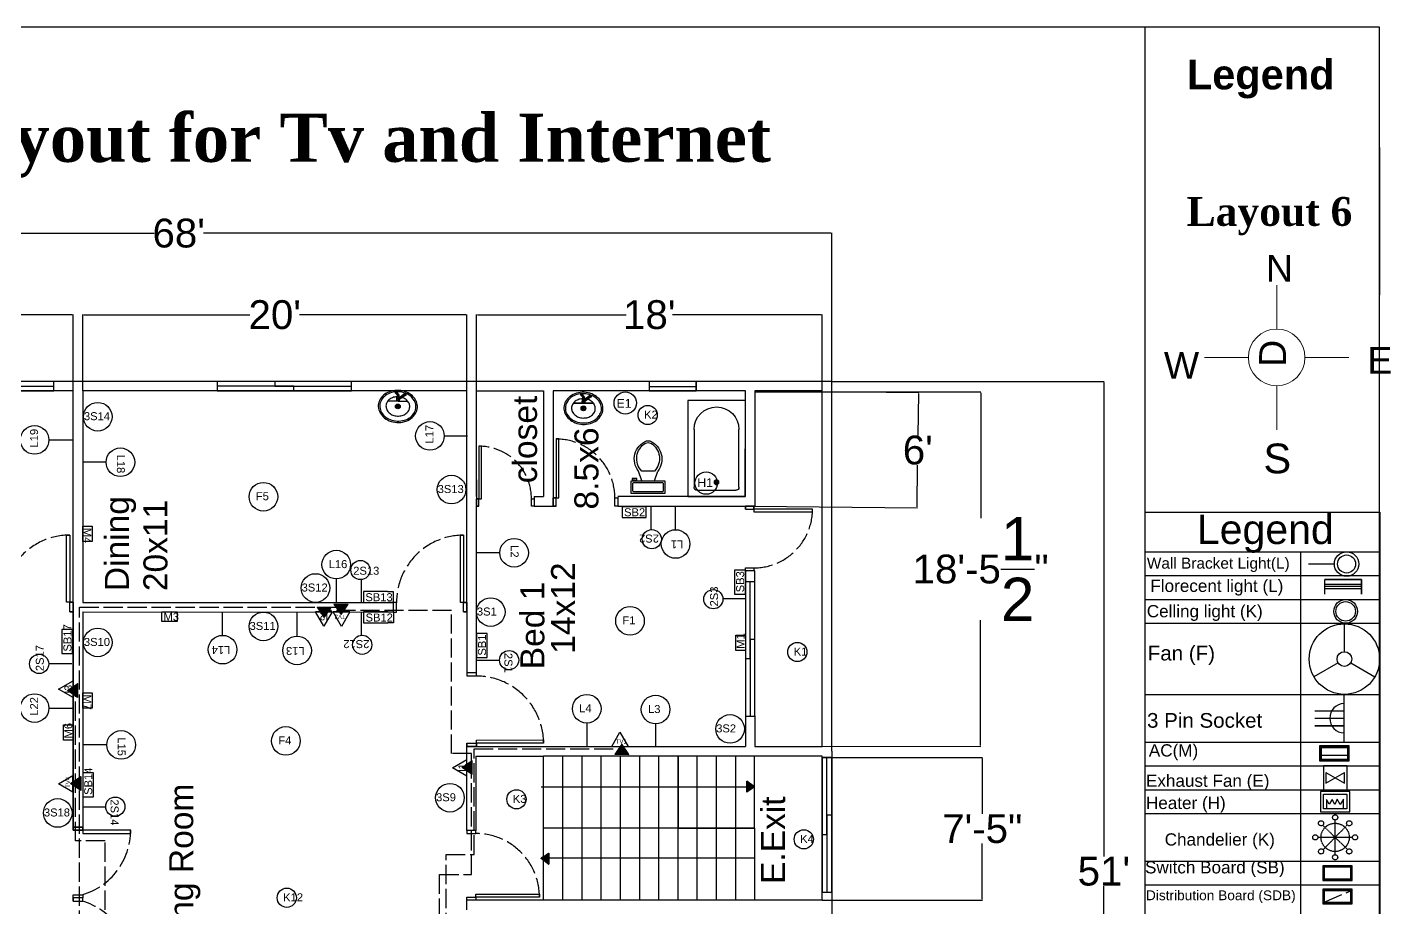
# Model space of a CAD drawing. Header units: inches. Extents: x -412 to 20037, y 548 to 16595.
# Drawn here: x 5481 to 6333, y 6008 to 6558 of the extents above; entities that cross this region are included whole.
import ezdxf
from ezdxf.enums import TextEntityAlignment as Align

# ---------------------------------------------------------------- set-up
doc = ezdxf.new("R2010")
doc.units = ezdxf.units.IN
doc.header["$MEASUREMENT"] = 0
doc.linetypes.add('ACAD_ISO02W100', pattern=[15, 12, -3])
doc.layers.get('Defpoints').update_dxf_attribs({"color": 6})
for name, color, linetype in [('bath', 4, 'Continuous'), ('freecads.com', 7, 'Continuous'), ('Heavy Load', 3, 'ACAD_ISO02W100'), ('light_dwgmodels.com', 250, 'ACAD_ISO02W100')]:
    doc.layers.add(name, color=color, linetype=linetype)
doc.layers.add('text', color=140, linetype='Continuous', lineweight=9)
doc.styles.add('A', font='times.ttf', dxfattribs={"height": 12})
doc.styles.add('Arial', font='arial.ttf')
doc.styles.get("Standard").update_dxf_attribs({"font": 'arial.ttf'})
doc.dimstyles.new('Copy of civil layout', dxfattribs={"dimtxt": 18, "dimasz": 0.625, "dimexe": 0.18, "dimexo": 0.0625, "dimgap": 0.09, "dimtad": 0, "dimtih": 1, "dimtoh": 1, "dimdec": 1, "dimzin": 0, "dimdsep": 46, "dimlunit": 4, "dimtxsty": 'Standard', "dimcen": 0.09, "dimclrd": 6, "dimclre": 256, "dimclrt": 256, "dimadec": 0, "dimazin": 0, "dimtfac": 1.5, "dimtdec": 1, "dimtofl": 0, "dimtmove": 0, "dimatfit": 0, "dimfxl": 1, "dimtolj": 1, "dimtzin": 0, "dimlwe": -1, "dimarcsym": 0})

# ---------------------------------------------------------------- blocks, each defined once
blk = doc.blocks.new('Bath Tub - 26 x 60 in.')
for p, q in [((9, -17), (9, -19)), ((8, -18), (10, -18))]:
    blk.add_line(p, q)
blk.add_lwpolyline([(0, -36), (0, 0), (60, 0), (60, -36)], close=True)
for points in [[(4, -30), (4, -6)], [(6, -4), (42, -4)], [(42, -32), (6, -32)]]:
    blk.add_lwpolyline(points)
for radius in [1.5, 1]:
    blk.add_circle((9, -18), radius)
for centre, radius, start, end in [((5.75, -5.75), 1.77, 81.8699, 188.1301), ((42, -18), 14, 270, 90), ((5.75, -30.25), 1.77, 171.8699, 278.1301)]:
    blk.add_arc(centre, radius, start, end)
blk = doc.blocks.new('Toilet - top')
for p, q in [((-10, -8.5), (-8, -8.5)), ((-10, -9.5), (-10, -8.5)), ((-8, -8.5), (-8, -8)), ((-7, -8), (-7, -9.5)), ((-4, -8), (-6, -14)), ((4, -8), (6, -14)), ((9.5, -6), (9.5, -2)), ((-7, -9.5), (-10, -9.5)), ((4, -14), (-4, -14))]:
    blk.add_line(p, q)
blk.add_lwpolyline([(10.5, -8), (10.5, 0), (-10.5, 0), (-10.5, -8)], close=True)
for points in [[(-9.5, -2), (-9.5, -6)], [(8.5, -1), (-8.5, -1)], [(-8.5, -7), (8.5, -7)]]:
    blk.add_lwpolyline(points)
for centre, radius, start, end in [((-8.62, -1.88), 0.884, 81.8699, 188.1301), ((-8.62, -6.12), 0.884, 171.8699, 278.1301), ((8.62, -1.88), 0.884, 351.8699, 98.1301), ((8.62, -6.12), 0.884, 261.8699, 8.1301), ((3.52, -21.58), 12.17, 141.46911, 247.97143), ((4.2, -21.82), 11.33, 136.36773, 238.94682), ((-3.52, -21.58), 12.17, 292.02843, 38.53071), ((-4.2, -21.82), 11.33, 301.05301, 43.63209), ((0, -27.88), 4, 245.73182, 294.26817), ((0, -29), 4, 254.86053, 285.13947)]:
    blk.add_arc(centre, radius, start, end)
blk = doc.blocks.new('Sink - Oval top')
for p, q in [((-1, 0), (1, 0)), ((0, 1), (0, -1))]:
    blk.add_line(p, q)
at = {"linetype": 'Continuous'}
for points in [[(-12.23, 0.39, 0.117634), (-11.46, -3.36, 0.104469), (-8.88, -6.8, 0.090016), (-5.08, -9.07, 0.08192), (-0.32, -10.02, 0.08192), (4.49, -9.38, 0.090016), (8.42, -7.36, 0.104469), (11.22, -4.09, 0.117634), (12.23, -0.39, 0.117634), (11.46, 3.36, 0.104469), (8.88, 6.8, 0.090016), (5.08, 9.07, 0.08192), (0.32, 10.02, 0.08192), (-4.49, 9.38, 0.090016), (-8.42, 7.36, 0.104469), (-11.22, 4.09, 0.117634)], [(-11.29, 0.16, 0.118622), (-10.52, -3.25, 0.104678), (-8.07, -6.36, 0.089562), (-4.54, -8.37, 0.081185), (-0.13, -9.15, 0.081185), (4.3, -8.49, 0.089562), (7.89, -6.58, 0.104678), (10.42, -3.55, 0.118622), (11.29, -0.16, 0.118622), (10.52, 3.25, 0.104678), (8.07, 6.36, 0.089562), (4.54, 8.37, 0.081185), (0.13, 9.15, 0.081185), (-4.3, 8.49, 0.089562), (-7.89, 6.58, 0.104678), (-10.42, 3.55, 0.118622)], [(-7.42, 0.08, 0.118283), (-6.91, -2.17, 0.104607), (-5.29, -4.21, 0.089718), (-2.97, -5.53, 0.081436), (-0.07, -6.04, 0.081436), (2.84, -5.59, 0.089718), (5.2, -4.33, 0.104607), (6.86, -2.32, 0.118283), (7.42, -0.08, 0.118283), (6.91, 2.17, 0.104607), (5.29, 4.21, 0.089718), (2.97, 5.53, 0.081436), (0.07, 6.04, 0.081436), (-2.84, 5.59, 0.089718), (-5.2, 4.33, 0.104607), (-6.86, 2.32, 0.118283)]]:
    blk.add_lwpolyline(points, format="xyb", close=True, dxfattribs=at)
for radius in [1.5, 1]:
    blk.add_circle((0, 0), radius)
blk = doc.blocks.new('Faucet - single handle front')
for p, q in [((-2, 6), (-2, 5.5)), ((-1, 6), (-2, 6)), ((-0.5, 4), (-2, 5.5)), ((-2, 5.5), (-1, 5.5)), ((-1, 5.5), (-1, 6)), ((0.5, 4), (-1, 6)), ((-1, 5.5), (0.5, 4)), ((-0.75, 3), (0.75, 3)), ((-0.75, 0.5), (-0.75, 3)), ((-0.75, 1), (0.75, 1)), ((-0.5, 4), (0.5, 4)), ((-0.25, 2), (3.75, 5)), ((3.75, 4.5), (-0.25, 1.5)), ((-0.25, 1.5), (-0.25, 2)), ((0.75, 1.5), (-0.25, 1.5)), ((0.75, 1.5), (4.08742, 4.003)), ((0.75, 3), (0.75, 2.7386)), ((0.75, 1.5), (0.75, 0.5)), ((3.75, 4.5), (3.75, 5)), ((3.75, 5), (4.75, 5)), ((3.75, 4), (3.75, 4.5)), ((4.75, 4.5), (3.75, 4.5)), ((4.75, 4), (3.75, 4)), ((4.75, 5), (4.75, 4.5)), ((4.75, 4.5), (4.75, 4))]:
    blk.add_line(p, q)
blk.add_lwpolyline([(-6, 0), (-6, 0.5), (6, 0.5), (6, 0)], close=True)
for centre, start, end in [((1.25426, 3.0302), 151.0646, 180.8629), ((-1.25426, 3.0302), 359.1371, 28.93536)]:
    blk.add_arc(centre, 2.00448, start, end)
blk = doc.blocks.new('*D103')
at = {"transparency": 16777216}
for p, q in [((5167.74, 6336.53), (5167.74, 6429.14)), ((5983.74, 6336.53), (5983.74, 6429.14))]:
    blk.add_line(p, q, dxfattribs=at)
at = {"color": 6, "lineweight": -2, "transparency": 16777216}
for p, q in [((5168.37, 6428.96), (5560.33, 6428.96)), ((5983.12, 6428.96), (5591.15, 6428.96))]:
    blk.add_line(p, q, dxfattribs=at)
at = {"color": 6, "transparency": 16777216}
for points in [[(5168.37, 6429.07), (5168.37, 6428.86), (5167.74, 6428.96)], [(5983.12, 6429.07), (5983.12, 6428.86), (5983.74, 6428.96)]]:
    blk.add_solid(points, dxfattribs=at)
at = {"layer": 'Defpoints', "color": 0, "transparency": 16777216}
for p in [(5983.74, 6428.96), (5167.74, 6336.46), (5983.74, 6336.46)]:
    blk.add_point(p, dxfattribs=at)
at = {"transparency": 16777216, "insert": (5575.74, 6428.96), "char_height": 18, "attachment_point": 5}
blk.add_mtext("\\A1;68'", dxfattribs=at)
blk = doc.blocks.new('*D108')
at = {"transparency": 16777216}
for p, q in [((5983.8, 6336.46), (6153.92, 6336.46)), ((5983.8, 5724.46), (6153.92, 5724.46))]:
    blk.add_line(p, q, dxfattribs=at)
at = {"color": 6, "lineweight": -2, "transparency": 16777216}
for p, q in [((6153.74, 6335.84), (6153.74, 6039.74)), ((6153.74, 5725.09), (6153.74, 6021.18))]:
    blk.add_line(p, q, dxfattribs=at)
at = {"color": 6, "transparency": 16777216}
for points in [[(6153.64, 6335.84), (6153.85, 6335.84), (6153.74, 6336.46)], [(6153.64, 5725.09), (6153.85, 5725.09), (6153.74, 5724.46)]]:
    blk.add_solid(points, dxfattribs=at)
at = {"layer": 'Defpoints', "color": 0, "transparency": 16777216}
for p in [(5983.74, 6336.46), (5983.74, 5724.46), (6153.74, 5724.46)]:
    blk.add_point(p, dxfattribs=at)
at = {"transparency": 16777216, "insert": (6153.74, 6030.46), "char_height": 18, "attachment_point": 5}
blk.add_mtext("\\A1;51'", dxfattribs=at)
blk = doc.blocks.new('*D139')
at = {"transparency": 16777216}
for p, q in [((5389.74, 6330.59), (5389.74, 6378.21)), ((5509.74, 6330.59), (5509.74, 6378.21))]:
    blk.add_line(p, q, dxfattribs=at)
at = {"color": 6, "lineweight": -2, "transparency": 16777216}
for p, q in [((5390.37, 6378.03), (5435.22, 6378.03)), ((5509.11, 6378.03), (5464.26, 6378.03))]:
    blk.add_line(p, q, dxfattribs=at)
at = {"color": 6, "transparency": 16777216}
for points in [[(5390.37, 6378.13), (5390.37, 6377.92), (5389.74, 6378.03)], [(5509.11, 6378.13), (5509.11, 6377.92), (5509.74, 6378.03)]]:
    blk.add_solid(points, dxfattribs=at)
at = {"layer": 'Defpoints', "color": 0, "transparency": 16777216}
for p in [(5509.74, 6378.03), (5389.74, 6330.53), (5509.74, 6330.53)]:
    blk.add_point(p, dxfattribs=at)
at = {"transparency": 16777216, "insert": (5449.74, 6378.03), "char_height": 18, "attachment_point": 5}
blk.add_mtext("\\A1;10'", dxfattribs=at)
blk = doc.blocks.new('*D140')
at = {"transparency": 16777216}
for p, q in [((5515.74, 6330.59), (5515.74, 6378.21)), ((5755.74, 6330.59), (5755.74, 6378.21))]:
    blk.add_line(p, q, dxfattribs=at)
at = {"color": 6, "lineweight": -2, "transparency": 16777216}
for p, q in [((5516.37, 6378.03), (5620.22, 6378.03)), ((5755.12, 6378.03), (5651.26, 6378.03))]:
    blk.add_line(p, q, dxfattribs=at)
at = {"color": 6, "transparency": 16777216}
for points in [[(5516.37, 6378.13), (5516.37, 6377.92), (5515.74, 6378.03)], [(5755.12, 6378.13), (5755.12, 6377.92), (5755.74, 6378.03)]]:
    blk.add_solid(points, dxfattribs=at)
at = {"layer": 'Defpoints', "color": 0, "transparency": 16777216}
for p in [(5755.74, 6378.03), (5515.74, 6330.53), (5755.74, 6330.53)]:
    blk.add_point(p, dxfattribs=at)
at = {"transparency": 16777216, "insert": (5635.74, 6378.03), "char_height": 18, "attachment_point": 5}
blk.add_mtext("\\A1;20'", dxfattribs=at)
blk = doc.blocks.new('*D141')
at = {"transparency": 16777216}
for p, q in [((5761.74, 6330.59), (5761.74, 6378.21)), ((5977.74, 6330.59), (5977.74, 6378.21))]:
    blk.add_line(p, q, dxfattribs=at)
at = {"color": 6, "lineweight": -2, "transparency": 16777216}
for p, q in [((5762.37, 6378.03), (5855.22, 6378.03)), ((5977.12, 6378.03), (5884.26, 6378.03))]:
    blk.add_line(p, q, dxfattribs=at)
at = {"color": 6, "transparency": 16777216}
for points in [[(5762.37, 6378.13), (5762.37, 6377.92), (5761.74, 6378.03)], [(5977.12, 6378.13), (5977.12, 6377.92), (5977.74, 6378.03)]]:
    blk.add_solid(points, dxfattribs=at)
at = {"layer": 'Defpoints', "color": 0, "transparency": 16777216}
for p in [(5977.74, 6378.03), (5761.74, 6330.53), (5977.74, 6330.53)]:
    blk.add_point(p, dxfattribs=at)
at = {"transparency": 16777216, "insert": (5869.74, 6378.03), "char_height": 18, "attachment_point": 5}
blk.add_mtext("\\A1;18'", dxfattribs=at)
blk = doc.blocks.new('*D149')
at = {"transparency": 16777216}
for p, q in [((5935.8, 6330.52), (6038.04, 6329.47)), ((5935.06, 6258.52), (6037.29, 6257.47))]:
    blk.add_line(p, q, dxfattribs=at)
at = {"color": 6, "lineweight": -2, "transparency": 16777216}
for p, q in [((6037.85, 6328.85), (6037.58, 6302.75)), ((6037.12, 6258.1), (6037.39, 6284.19))]:
    blk.add_line(p, q, dxfattribs=at)
at = {"color": 6, "transparency": 16777216}
for points in [[(6037.74, 6328.85), (6037.95, 6328.84), (6037.86, 6329.47)], [(6037.01, 6258.1), (6037.22, 6258.09), (6037.11, 6257.47)]]:
    blk.add_solid(points, dxfattribs=at)
at = {"layer": 'Defpoints', "color": 0, "transparency": 16777216}
for p in [(5935.74, 6330.53), (5935, 6258.53), (6037.11, 6257.47)]:
    blk.add_point(p, dxfattribs=at)
at = {"transparency": 16777216, "insert": (6037.48, 6293.47), "char_height": 18, "attachment_point": 5}
blk.add_mtext("\\A1;6'", dxfattribs=at)
blk = doc.blocks.new('*D150')
at = {"transparency": 16777216}
for p, q in [((5935.8, 6330.03), (6076.94, 6330.01)), ((5935.78, 6108.53), (6076.92, 6108.51))]:
    blk.add_line(p, q, dxfattribs=at)
at = {"color": 6, "lineweight": -2, "transparency": 16777216}
for p, q in [((6076.76, 6329.39), (6076.76, 6251.12)), ((6076.74, 6109.14), (6076.75, 6187.41))]:
    blk.add_line(p, q, dxfattribs=at)
at = {"color": 6, "transparency": 16777216}
for points in [[(6076.66, 6329.39), (6076.87, 6329.39), (6076.76, 6330.01)], [(6076.64, 6109.14), (6076.85, 6109.14), (6076.74, 6108.51)]]:
    blk.add_solid(points, dxfattribs=at)
at = {"layer": 'Defpoints', "color": 0, "transparency": 16777216}
for p in [(5935.74, 6330.03), (5935.72, 6108.53), (6076.74, 6108.51)]:
    blk.add_point(p, dxfattribs=at)
at = {"transparency": 16777216, "insert": (6076.75, 6219.26), "char_height": 18, "attachment_point": 5}
blk.add_mtext('\\A1;18\'-5{\\H1.5x;\\S1/2;}"', dxfattribs=at)
blk = doc.blocks.new('*D151')
at = {"transparency": 16777216}
for p, q in [((5977.8, 6101.54), (6077.92, 6101.54)), ((5977.8, 6012.53), (6077.92, 6012.53))]:
    blk.add_line(p, q, dxfattribs=at)
at = {"color": 6, "lineweight": -2, "transparency": 16777216}
for p, q in [((6077.74, 6100.92), (6077.74, 6066.28)), ((6077.74, 6013.15), (6077.74, 6047.79))]:
    blk.add_line(p, q, dxfattribs=at)
at = {"color": 6, "transparency": 16777216}
for points in [[(6077.64, 6100.92), (6077.85, 6100.92), (6077.74, 6101.54)], [(6077.64, 6013.15), (6077.85, 6013.15), (6077.74, 6012.53)]]:
    blk.add_solid(points, dxfattribs=at)
at = {"layer": 'Defpoints', "color": 0, "transparency": 16777216}
for p in [(5977.74, 6101.54), (5977.74, 6012.53), (6077.74, 6012.53)]:
    blk.add_point(p, dxfattribs=at)
at = {"transparency": 16777216, "insert": (6077.74, 6057.03), "char_height": 18, "attachment_point": 5}
blk.add_mtext('\\A1;7\'-5"', dxfattribs=at)
blk = doc.blocks.new('chandelier')
at = {"color": 0}
for p, q in [((0, -270), (0, 270)), ((270, 0), (-270, 0)), ((193, -189), (-193, 189)), ((189, 193), (-189, -193))]:
    blk.add_line(p, q, dxfattribs=at)
for centre, radius in [((-219, 219), 40), ((0, 0), 220), ((0, 310), 40), ((219, 219), 40), ((-310, 0), 40), ((310, 0), 40), ((-219, -219), 40), ((219, -219), 40), ((0, -310), 40)]:
    blk.add_circle(centre, radius, dxfattribs=at)

msp = doc.modelspace()

# ---------------------------------------------------------------- hatches: boundary and pattern name
h = msp.add_hatch()
h.set_pattern_fill('ANSI31', color=256, angle=360)
h.set_pattern_definition([(45, (5584.49548, 6050.82558), (-0.088388348, 0.088388348), [])])
h.paths.add_polyline_path([(5930.7, 6086.85), (5930.7, 6083.24), (5935.49, 6083.24)])
h.paths.add_polyline_path([(5935.49, 6083.24), (5930.7, 6083.24), (5930.7, 6079.96)])
h = msp.add_hatch()
h.set_pattern_fill('ANSI31', color=256, angle=180)
h.set_pattern_definition([(225, (6153.08618, 6070.98715), (0.088388348, -0.088388348), [])])
h.paths.add_polyline_path([(5806.88, 6034.96), (5806.88, 6038.58), (5802.09, 6038.58)])
h.paths.add_polyline_path([(5802.09, 6038.58), (5806.88, 6038.58), (5806.88, 6041.85)])
at = {"layer": 'Heavy Load', "true_color": 0xf8d731}
h = msp.add_hatch(dxfattribs=at)
h.set_pattern_fill('ANSI31', color=40, scale=0.8)
h.set_pattern_definition([(45, (5274.74147, 9540.96271), (-0.070710678, 0.070710678), [])])
h.paths.add_polyline_path([(5672.74, 6197.36), (5677.14, 6190.96), (5681.54, 6197.36)])
h = msp.add_hatch(dxfattribs=at)
h.set_pattern_fill('ANSI31', color=40, scale=0.8, angle=180)
h.set_pattern_definition([(225, (6255.04147, 2759.86271), (0.070710678, -0.070710678), [])])
h.paths.add_polyline_path([(5857.04, 6103.46), (5852.64, 6109.86), (5848.24, 6103.46)])
h = msp.add_hatch(dxfattribs=at)
h.set_pattern_fill('ANSI31', color=40, scale=0.8, angle=270)
h.set_pattern_definition([(315, (8858.24147, 6487.76271), (0.070710678, 0.070710678), [])])
h.paths.add_polyline_path([(5514.64, 6089.76), (5508.24, 6085.36), (5514.64, 6080.96)])
at = {"layer": 'text', "true_color": 0x7aafdf}
h = msp.add_hatch(dxfattribs=at)
h.set_pattern_fill('ANSI31', color=143, scale=0.8)
h.set_pattern_definition([(45, (5264.24147, 9538.96271), (-0.070710678, 0.070710678), [])])
h.paths.add_polyline_path([(5662.24, 6195.36), (5666.64, 6188.96), (5671.04, 6195.36)])
h = msp.add_hatch(dxfattribs=at)
h.set_pattern_fill('ANSI31', color=143, scale=0.8, angle=-90)
h.set_pattern_definition([(315, (8856.24147, 6545.76271), (0.070710678, 0.070710678), [])])
h.paths.add_polyline_path([(5512.64, 6147.76), (5506.24, 6143.36), (5512.64, 6138.96)])
h = msp.add_hatch(dxfattribs=at)
h.set_pattern_fill('ANSI31', color=143, scale=0.8, angle=-90)
h.set_pattern_definition([(315, (9102.74147, 6497.76271), (0.070710678, 0.070710678), [])])
h.paths.add_polyline_path([(5759.14, 6099.76), (5752.74, 6095.36), (5759.14, 6090.96)])

# ---------------------------------------------------------------- linework, layer by layer
for p, q in [((6179.44, 5595.63), (6179.44, 6557.62)), ((5983.74, 6336.46), (5167.74, 6336.46)), ((5509.74, 6330.46), (5389.74, 6330.46)), ((5509.74, 6198.51), (5509.74, 6330.46)), ((5755.74, 6330.46), (5515.74, 6330.46)), ((5515.74, 6330.46), (5515.74, 6198.46)), ((5755.74, 6198.46), (5755.74, 6330.46)), ((5761.74, 6264.46), (5761.74, 6330.46)), ((5761.74, 6330.46), (5803.74, 6330.46)), ((5803.74, 6330.46), (5803.74, 6264.46)), ((5929.74, 6330.46), (5809.74, 6330.46)), ((5809.74, 6330.46), (5809.74, 6264.46)), ((5929.74, 6264.46), (5929.74, 6330.46)), ((5977.74, 6330.46), (5935.74, 6330.46)), ((5977.74, 6108.46), (5977.74, 6330.46)), ((5983.74, 6324.94), (5983.74, 6336.46)), ((5983.74, 6105.46), (5983.74, 6324.94)), ((5761.74, 6264.46), (5761.74, 6274.98)), ((5761.74, 6274.98), (5761.74, 6263.82)), ((5761.72, 6154.47), (5761.74, 6260.81)), ((5761.74, 6264.46), (5761.74, 6264.46)), ((5761.74, 6263.82), (5761.74, 6263.16)), ((5797.73, 6264.46), (5797.73, 6263.16)), ((5797.73, 6264.46), (5803.74, 6264.46)), ((5797.73, 6263.6), (5797.73, 6263.16)), ((5809.74, 6264.46), (5809.74, 6263.72)), ((5929.74, 6264.46), (5850.04, 6264.46)), ((5850.04, 6264.21), (5850.04, 6263.72)), ((5797.73, 6258.46), (5809.74, 6258.46)), ((5850.04, 6258.46), (5929.74, 6258.46)), ((5935.74, 6258.46), (5935, 6258.46)), ((5929.74, 6218.16), (5929.74, 6108.46)), ((5935.49, 6218.16), (5935, 6218.16)), ((5935.74, 6218.16), (5935.49, 6218.16)), ((5935.74, 6211.31), (5935.74, 6218.16)), ((5515.74, 6198.46), (5709.74, 6198.42)), ((5665.24, 6192.96), (5665.24, 6192.96)), ((5755.74, 6192.46), (5755.74, 6198.46)), ((5515.74, 6192.46), (5515.74, 6058.07)), ((5515.74, 6192.46), (5709.74, 6192.42)), ((5755.74, 6192.46), (5755.72, 6154.46)), ((6304.01, 6167.61), (6304.01, 6185.04)), ((6300.04, 6160.73), (6284.94, 6152.02)), ((6307.98, 6160.73), (6323.08, 6152.02)), ((6303.92, 6111.16), (6303.92, 6140.81)), ((5935.74, 6127.48), (5935.72, 6108.46)), ((6303.92, 6125.99), (6285.57, 6125.99)), ((6303.92, 6121.3), (6285.57, 6121.3)), ((5755.74, 6102.46), (5755.74, 6108.46)), ((5761.74, 6108.47), (5929.74, 6108.46)), ((5935.72, 6108.46), (5971.74, 6108.46)), ((5971.74, 6108.46), (5977.74, 6108.46)), ((5755.74, 6056.01), (5755.74, 6102.46)), ((5761.42, 6102.47), (5803.74, 6102.46)), ((5761.42, 6102.47), (5761.42, 6056.01)), ((5803.74, 6012.46), (5803.74, 6102.46)), ((5815.74, 6102.46), (5803.74, 6102.46)), ((5815.74, 6012.46), (5815.74, 6102.46)), ((5863.74, 6102.46), (5815.74, 6102.46)), ((5827.74, 6012.46), (5827.74, 6102.46)), ((5839.74, 6012.46), (5839.74, 6102.46)), ((5851.74, 6012.46), (5851.74, 6102.46)), ((5863.74, 6012.46), (5863.74, 6102.46)), ((5887.74, 6102.46), (5863.74, 6102.46)), ((5875.74, 6012.46), (5875.74, 6102.46)), ((5887.74, 6012.46), (5887.74, 6102.46)), ((5899.74, 6012.46), (5899.74, 6102.46)), ((5911.74, 6012.46), (5911.74, 6102.46)), ((5911.74, 6012.46), (5911.74, 6102.46)), ((5923.74, 6012.46), (5923.74, 6102.46)), ((5935.74, 6102.46), (5935.49, 6102.46)), ((5977.74, 6102.46), (5935.74, 6102.46)), ((5977.74, 6012.46), (5977.74, 6102.46)), ((5983.74, 6105.46), (5983.74, 5947.36)), ((5802.09, 6083.24), (5935.49, 6083.24)), ((5935.49, 6083.24), (5930.7, 6086.85)), ((5930.7, 6079.96), (5930.7, 6086.85)), ((5935.49, 6083.24), (5930.7, 6079.96)), ((5935.49, 6057.46), (5803.74, 6057.46)), ((5802.09, 6038.58), (5806.88, 6041.85)), ((5806.88, 6041.85), (5806.88, 6034.96)), ((5935.49, 6038.58), (5802.09, 6038.58)), ((5802.09, 6038.58), (5806.88, 6034.96)), ((5755.74, 6006.46), (5755.74, 6012.46)), ((5761.74, 6012.46), (5761.42, 6012.46)), ((5827.74, 6012.46), (5761.74, 6012.46)), ((5977.74, 6012.46), (5827.74, 6012.46))]:
    msp.add_line(p, q)
at = {"color": 143, "true_color": 0x7aafdf}
msp.add_line((5869.74, 6333.24), (5898.98, 6333.24), dxfattribs=at)
at = {"color": 0}
for p, q in [((5494.62, 6299.9), (5509.23, 6299.9)), ((5741.62, 6302.4), (5756.23, 6302.4)), ((5530.35, 6285.96), (5515.74, 6285.96)), ((5870.94, 6243.69), (5870.94, 6258.29)), ((5886.18, 6243.85), (5886.18, 6258.45)), ((5776.35, 6229.4), (5761.74, 6229.4)), ((5674.18, 6213.07), (5674.18, 6198.46)), ((5689.63, 6212.8), (5689.63, 6198.19)), ((5706.16, 6205.15), (5709.74, 6205.15)), ((5709.74, 6205.15), (5709.74, 6198.42)), ((5709.74, 6198.42), (5706.16, 6198.41)), ((5915.58, 6200.77), (5930.19, 6200.77)), ((5603.18, 6177.85), (5603.18, 6192.45)), ((5649.68, 6177.35), (5649.68, 6191.95)), ((5666.46, 6183.59), (5661.27, 6192.57)), ((5671.64, 6192.57), (5661.27, 6192.57)), ((5671.64, 6192.57), (5666.46, 6183.59)), ((5677.43, 6183.46), (5672.24, 6192.44)), ((5682.61, 6192.44), (5672.24, 6192.44)), ((5682.61, 6192.44), (5677.43, 6183.46)), ((5690.04, 6177.76), (5690.04, 6192.37)), ((5706.3, 6192.46), (5709.87, 6192.46)), ((5709.87, 6185.73), (5706.3, 6185.73)), ((5709.87, 6192.46), (5709.87, 6185.73)), ((5494.34, 6160.33), (5508.95, 6160.33)), ((5776.33, 6162.03), (5761.72, 6162.03)), ((5500.74, 6144.15), (5509.72, 6149.33)), ((5509.72, 6138.96), (5500.74, 6144.15)), ((5509.72, 6138.96), (5509.72, 6149.33)), ((5494.62, 6132.4), (5509.23, 6132.4)), ((5830.68, 6123.07), (5830.68, 6108.46)), ((5846.24, 6108.46), (5851.43, 6117.44)), ((5851.43, 6117.44), (5856.61, 6108.46)), ((5873.68, 6122.57), (5873.68, 6107.96)), ((5530.85, 6109.4), (5516.24, 6109.4)), ((5846.24, 6108.46), (5856.61, 6108.46)), ((5746.74, 6095.15), (5755.72, 6100.33)), ((5755.72, 6089.96), (5755.72, 6100.33)), ((5755.72, 6089.96), (5746.74, 6095.15)), ((5500.63, 6085.14), (5509.61, 6090.33)), ((5509.61, 6079.96), (5500.63, 6085.14)), ((5509.61, 6079.96), (5509.61, 6090.33)), ((5530.3, 6070.53), (5515.69, 6070.53))]:
    msp.add_line(p, q, dxfattribs=at)
at = {"linetype": 'ByBlock', "lineweight": 25}
msp.add_line((6276.51, 6230.13), (6276.51, 5873.07), dxfattribs=at)
at = {"color": 7, "true_color": 0xffffff}
msp.add_line((6297.71, 6222.4), (6281.56, 6222.4), dxfattribs=at)
at = {"color": 252, "true_color": 0x939598}
for p, q in [((6314.71, 6209.51), (6291.78, 6209.51)), ((6314.71, 6209.51), (6291.78, 6209.51)), ((6314.71, 6206.85), (6291.78, 6206.85))]:
    msp.add_line(p, q, dxfattribs=at)
at = {"color": 4}
for p, q in [((6314.71, 6208.32), (6291.78, 6208.32)), ((6292.3, 6085.48), (6304.12, 6092.12)), ((6292.3, 6092.12), (6304.12, 6085.48))]:
    msp.add_line(p, q, dxfattribs=at)
at = {"color": 40, "linetype": 'ACAD_ISO02W100', "true_color": 0xf8d731}
for p, q in [((5513.74, 5918.96), (5513.74, 6195.46)), ((5513.74, 6195.46), (5678.24, 6195.46)), ((5760.24, 6040.96), (5760.24, 6106.96)), ((5760.24, 6106.96), (5852.24, 6106.96)), ((5742.74, 5947.46), (5742.74, 6040.96)), ((5742.74, 6040.96), (5760.24, 6040.96))]:
    msp.add_line(p, q, dxfattribs=at)
at = {"color": 152, "linetype": 'ACAD_ISO02W100', "true_color": 0x2776bb}
for p, q in [((5746.24, 6193.46), (5665.74, 6193.46)), ((5746.24, 6103.96), (5746.24, 6193.46)), ((5511.24, 6049.46), (5511.24, 6143.46)), ((5758.74, 6103.96), (5746.24, 6103.96)), ((5758.74, 6093.96), (5758.74, 6103.96)), ((5758.74, 6028.46), (5758.74, 6094.96)), ((5529.74, 6049.46), (5511.24, 6049.46)), ((5529.74, 5931.46), (5529.74, 6049.46)), ((5738.74, 5956.46), (5738.74, 6028.46)), ((5738.74, 6028.46), (5758.74, 6028.46))]:
    msp.add_line(p, q, dxfattribs=at)
at = {"color": 1}
for p, q in [((6294.57, 6072.37), (6292.9, 6075.34)), ((6292.9, 6075.34), (6292.9, 6069.5)), ((6296.44, 6075.38), (6294.57, 6072.37)), ((6298.01, 6072.27), (6296.44, 6075.38)), ((6299.51, 6075.44), (6298.01, 6072.27)), ((6301.35, 6072.24), (6299.51, 6075.44)), ((6303.36, 6075.44), (6301.35, 6072.24)), ((6303.36, 6069.5), (6303.36, 6075.44))]:
    msp.add_line(p, q, dxfattribs=at)
for points in [[(4984.79, 5595.63), (6325.94, 5595.63), (6325.94, 6557.62), (4984.79, 6557.62)], [(5935.74, 6330.46), (5935.74, 6258.46)], [(5706.16, 6205.15), (5691.11, 6205.15), (5691.11, 6198.41), (5706.16, 6198.41)], [(5706.3, 6192.46), (5691.24, 6192.46), (5691.24, 6185.73), (5706.3, 6185.73)], [(6285.57, 6121.3), (6303.92, 6121.3), (6303.92, 6130.48), (6285.57, 6130.48)], [(5509.74, 6011.83), (5509.74, 6015.83)]]:
    msp.add_lwpolyline(points)
at = {"color": 143, "true_color": 0x7aafdf}
for points in [[(5413.74, 6330.46), (5497.74, 6330.46), (5497.74, 6336.46), (5413.74, 6336.46)], [(5449.74, 6333.46), (5497.74, 6333.46), (5497.74, 6336.46), (5449.74, 6336.46)], [(5599.74, 6330.46), (5683.74, 6330.46), (5683.74, 6336.46), (5599.74, 6336.46)], [(5599.74, 6330.46), (5647.74, 6330.46), (5647.74, 6333.46), (5599.74, 6333.46)], [(5635.74, 6333.46), (5683.74, 6333.46), (5683.74, 6336.46), (5635.74, 6336.46)], [(5898.98, 6336.46), (5869.74, 6336.46), (5869.74, 6330.46), (5898.98, 6330.46)], [(5935.74, 6127.31), (5935.74, 6211.31), (5929.74, 6211.31), (5929.74, 6127.31)], [(5932.74, 6163.31), (5932.74, 6211.31), (5929.74, 6211.31), (5929.74, 6163.31)], [(5935.74, 6127.31), (5935.74, 6175.31), (5932.74, 6175.31), (5932.74, 6127.31)], [(6288.96, 6100.05), (6306.43, 6100.05), (6306.43, 6108.26), (6288.96, 6108.26)], [(5983.74, 6017.48), (5983.74, 6101.48), (5977.74, 6101.48), (5977.74, 6017.48)], [(5980.74, 6053.48), (5980.74, 6101.48), (5977.74, 6101.48), (5977.74, 6053.48)], [(5983.74, 6017.48), (5983.74, 6065.48), (5980.74, 6065.48), (5980.74, 6017.48)]]:
    msp.add_lwpolyline(points, close=True, dxfattribs=at)
for points in [[(5898.98, 6336.46), (5898.98, 6336.46), (5898.98, 6330.46), (5898.98, 6330.46)], [(5852.74, 6251.46), (5867.8, 6251.46), (5867.8, 6258.19), (5852.74, 6258.19)], [(5521.74, 6245.96), (5521.74, 6236.46), (5515.74, 6236.46), (5515.74, 6245.96)], [(5929.74, 6203.46), (5929.74, 6218.52), (5923.01, 6218.52), (5923.01, 6203.46)], [(5509.74, 6192.46), (5509.74, 6058.07), (5509.74, 6058.07), (5509.74, 6192.46)], [(5565.24, 6192.46), (5574.74, 6192.46), (5574.74, 6186.46), (5565.24, 6186.46)], [(5509.47, 6166.46), (5509.47, 6181.52), (5502.74, 6181.52), (5502.74, 6166.46)], [(5768.47, 6163.96), (5768.47, 6179.02), (5761.74, 6179.02), (5761.74, 6163.96)], [(5923.74, 6168.46), (5923.74, 6177.96), (5929.74, 6177.96), (5929.74, 6168.46)], [(5521.74, 6141.96), (5521.74, 6132.46), (5515.74, 6132.46), (5515.74, 6141.96)], [(5503.74, 6112.46), (5503.74, 6121.96), (5509.74, 6121.96), (5509.74, 6112.46)], [(6288.53, 6099.57), (6306.88, 6099.57), (6306.88, 6108.74), (6288.53, 6108.74)], [(5935.49, 6057.46), (5935.49, 6102.46), (5887.74, 6102.46), (5887.74, 6057.46)], [(5522.47, 6076.96), (5522.47, 6092.02), (5515.74, 6092.02), (5515.74, 6076.96)], [(5935.74, 6057.46), (5935.74, 6057.46), (5887.74, 6057.46), (5887.74, 6057.46)], [(5935.49, 6057.46), (5935.49, 6057.46), (5887.74, 6057.46), (5887.74, 6057.46)], [(5935.49, 6057.46), (5935.49, 6057.46), (5887.74, 6057.46), (5887.74, 6057.46)], [(5923.74, 6012.46), (5923.74, 6057.46), (5935.49, 6057.46), (5935.49, 6012.46)], [(6290.44, 6024.8), (6308.79, 6024.8), (6308.79, 6033.98), (6290.44, 6033.98)], [(6291.33, 6025.77), (6307.97, 6025.77), (6307.97, 6033.02), (6291.33, 6033.02)], [(6290.44, 6010.15), (6308.79, 6010.15), (6308.79, 6019.32), (6290.44, 6019.32)], [(6291.33, 6011.11), (6307.97, 6011.11), (6307.97, 6018.36), (6291.33, 6018.36)]]:
    msp.add_lwpolyline(points, close=True)
at = {"color": 240, "true_color": 0xed1f24}
for points in [[(5763.31, 6263.16), (5764.87, 6263.16), (5764.87, 6296.02), (5763.31, 6296.02)], [(5811.49, 6263.72), (5813.25, 6263.72), (5813.25, 6300.51), (5811.49, 6300.51)], [(5761.74, 6258.46), (5763.31, 6258.46), (5763.31, 6263.16), (5761.74, 6263.16)], [(5797.73, 6258.46), (5796.16, 6258.46), (5796.16, 6263.16), (5797.73, 6263.16)], [(5809.74, 6258.46), (5811.49, 6258.46), (5811.49, 6263.72), (5809.74, 6263.72)], [(5850.04, 6258.46), (5848.29, 6258.46), (5848.29, 6263.72), (5850.04, 6263.72)], [(5929.74, 6258.46), (5929.74, 6256.71), (5935, 6256.71), (5935, 6258.46)], [(5935, 6256.71), (5935, 6254.96), (5971.79, 6254.96), (5971.79, 6256.71)], [(5507.74, 6198.51), (5505.74, 6198.51), (5505.69, 6240.51), (5507.69, 6240.51)], [(5753.74, 6198.46), (5751.74, 6198.46), (5751.69, 6240.46), (5753.69, 6240.46)], [(5929.74, 6218.16), (5929.74, 6219.92), (5935, 6219.92), (5935, 6218.16)], [(5509.74, 6192.51), (5507.74, 6192.51), (5507.74, 6198.51), (5509.74, 6198.51)], [(5709.74, 6192.42), (5711.74, 6192.42), (5711.74, 6198.42), (5709.74, 6198.42)], [(5755.74, 6192.46), (5753.74, 6192.46), (5753.74, 6198.46), (5755.74, 6198.46)], [(5755.72, 6154.46), (5755.72, 6152.46), (5761.72, 6152.47), (5761.72, 6154.47)], [(5755.74, 6108.46), (5755.74, 6110.46), (5761.74, 6110.47), (5761.74, 6108.47)], [(5761.74, 6110.47), (5761.74, 6112.47), (5803.74, 6112.49), (5803.74, 6110.49)], [(5509.74, 6058.07), (5509.74, 6056.07), (5515.74, 6056.07), (5515.74, 6058.07)], [(5755.74, 6056.01), (5755.74, 6054.11), (5761.42, 6054.11), (5761.42, 6056.01)], [(5509.74, 6013.83), (5509.74, 6015.83), (5515.74, 6015.83), (5515.74, 6013.83)], [(5509.74, 6013.83), (5509.74, 6011.83), (5515.74, 6011.83), (5515.74, 6013.83)], [(5755.74, 6012.46), (5755.74, 6014.36), (5761.42, 6014.36), (5761.42, 6012.46)], [(5761.42, 6014.36), (5761.42, 6016.25), (5801.18, 6016.25), (5801.18, 6014.36)]]:
    msp.add_lwpolyline(points, close=True, dxfattribs=at)
for points in [[(5763.31, 6258.46), (5761.74, 6258.46), (5761.74, 6263.16), (5764.87, 6263.16)], [(5796.11, 6263.16), (5797.73, 6263.16), (5797.73, 6258.46), (5796.16, 6258.46)], [(5811.49, 6258.46), (5809.74, 6258.46), (5809.74, 6263.72), (5813.25, 6263.72)], [(5848.23, 6263.72), (5850.04, 6263.72), (5850.04, 6258.46), (5848.29, 6258.46)], [(5929.74, 6256.71), (5929.74, 6258.46), (5935, 6258.46), (5935, 6254.96)], [(5935, 6219.98), (5935, 6218.16), (5929.74, 6218.16), (5929.74, 6219.92)], [(5507.74, 6192.51), (5509.74, 6192.51), (5509.74, 6198.51), (5505.74, 6198.51)], [(5711.8, 6198.42), (5709.74, 6198.42), (5709.74, 6192.42), (5711.74, 6192.42)], [(5753.74, 6192.46), (5755.74, 6192.46), (5755.74, 6198.46), (5751.74, 6198.46)], [(5761.72, 6152.4), (5761.72, 6154.47), (5755.72, 6154.46), (5755.72, 6152.46)], [(5755.74, 6110.46), (5755.74, 6108.46), (5761.74, 6108.47), (5761.74, 6112.47)], [(5509.74, 6056.07), (5509.74, 6058.07), (5515.74, 6058.07), (5515.74, 6054.07)], [(5515.74, 6054.07), (5545.74, 6054.07), (5545.74, 6056.07), (5509.74, 6056.07)], [(5761.42, 6054.05), (5761.42, 6056.01), (5755.74, 6056.01), (5755.74, 6054.11)], [(5515.74, 6015.9), (5515.74, 6013.83), (5509.74, 6013.83), (5509.74, 6015.83)], [(5515.74, 6011.76), (5515.74, 6013.83), (5509.74, 6013.83), (5509.74, 6011.83)]]:
    msp.add_lwpolyline(points, dxfattribs=at)
at = {"color": 252, "true_color": 0x939598}
msp.add_lwpolyline([(6314.71, 6203.56), (6314.71, 6212.74), (6291.78, 6212.74)], dxfattribs=at)
at = {"color": 251, "true_color": 0x636466}
msp.add_lwpolyline([(6291.78, 6203.56), (6291.78, 6212.74), (6314.71, 6212.74), (6314.71, 6203.56)], dxfattribs=at)
at = {"color": 1}
for points in [[(6289.42, 6100.54), (6306.06, 6100.54), (6306.06, 6107.79), (6289.42, 6107.79)], [(6289.42, 6107.79), (6306.06, 6107.79), (6306.06, 6102.89), (6289.42, 6102.89)]]:
    msp.add_lwpolyline(points, close=True, dxfattribs=at)
at = {"color": 251, "true_color": 0x636466}
for points in [[(6290.87, 6081.39), (6305.73, 6081.39), (6305.73, 6096.25), (6290.87, 6096.25)], [(6307.33, 6080.34), (6288.98, 6080.34), (6288.98, 6067.52), (6307.33, 6067.52)], [(6305.55, 6069.45), (6290.87, 6069.45), (6290.87, 6078.64), (6305.55, 6078.64)]]:
    msp.add_lwpolyline(points, close=True, dxfattribs=at)
at = {"color": 4}
for points in [[(6292.3, 6092.12), (6292.3, 6085.48)], [(6304.12, 6085.48), (6304.12, 6092.12)]]:
    msp.add_lwpolyline(points, dxfattribs=at)
for points in [[(6290.87, 6025.28), (6308.34, 6025.28), (6308.34, 6033.5), (6290.87, 6033.5)], [(6290.87, 6010.62), (6308.34, 6010.62), (6308.34, 6018.84), (6290.87, 6018.84)]]:
    msp.add_lwpolyline(points, close=True, dxfattribs=at)
for centre, radius in [((5854.74, 6322.96), 7), ((5868.74, 6315.46), 6), ((5905.24, 6272.96), 7), ((5871.29, 6237.86), 6), ((5689.28, 6218.62), 6), ((5909.76, 6200.42), 6), ((6304.78, 6192.83), 7.43), ((5690.38, 6171.94), 6), ((5782.15, 6162.37), 6), ((5962.24, 6167.46), 6), ((5488.52, 6159.99), 6), ((5536.12, 6070.88), 6), ((5786.74, 6075.46), 6), ((5966.24, 6050.46), 6), ((5643.24, 6013.96), 6)]:
    msp.add_circle(centre, radius)
at = {"color": 0}
for centre in [(5525.18, 6314.4), (5485.68, 6299.9), (5732.68, 6302.4), (5539.29, 6285.96), (5746.18, 6268.9), (5628.68, 6264.4), (5886.18, 6234.9), (5785.29, 6229.4), (5674.18, 6222.01), (5661.18, 6207.4), (5770.68, 6192.4), (5857.68, 6186.9), (5628.68, 6183.4), (5525.18, 6173.4), (5603.18, 6168.9), (5649.68, 6168.4), (5485.68, 6132.4), (5830.68, 6132.01), (5873.68, 6131.51), (5920.18, 6119.4), (5539.79, 6109.4), (5642.68, 6111.9), (5745.18, 6076.4), (5500.18, 6066.9)]:
    msp.add_circle(centre, 8.94, dxfattribs=at)
at = {"color": 7, "true_color": 0xffffff}
msp.add_circle((6305.36, 6222.4), 7.65, dxfattribs=at)
at = {"color": 4}
for centre, radius in [((6305.36, 6222.4), 5.64), ((6304.78, 6192.83), 6.11), ((6304.01, 6163.02), 4.59)]:
    msp.add_circle(centre, radius, dxfattribs=at)
at = {"color": 251, "true_color": 0x636466}
msp.add_circle((6304.01, 6163.02), 22.02, dxfattribs=at)
at = {"color": 240, "linetype": 'ACAD_ISO02W100', "true_color": 0xed1f24}
for centre, radius, start, end in [((5763.31, 6263.16), 32.8, 0, 90), ((5811.49, 6263.72), 36.73, 0, 90), ((5935, 6256.71), 36.73, 270, 0), ((5507.74, 6198.51), 41.93, 90.05841, 180.05841), ((5753.74, 6198.46), 41.93, 90.05841, 180.05841), ((5761.74, 6110.47), 41.93, 0.0292, 90.0292), ((5503.74, 6056.07), 41.93, 286.29535, 0), ((5761.42, 6014.36), 39.69, 0, 90), ((5503.74, 5971.58), 41.93, 0, 73.70465)]:
    msp.add_arc(centre, radius, start, end, dxfattribs=at)
at = {"color": 4}
msp.add_arc((6304.02, 6126.05), 9.17, 90.92898, 269.07102, dxfattribs=at)
at = {"layer": 'bath', "color": 254, "true_color": 0xddb3d4}
for p, q in [((6179.44, 6254.68), (6326.23, 6254.68)), ((6326.23, 6254.68), (6326.23, 5769.27)), ((6179.44, 6230.03), (6326.23, 6230.03)), ((6179.44, 6215.17), (6326.23, 6215.17)), ((6325.94, 6203.46), (6325.94, 5718.06)), ((6179.44, 6200.31), (6326.23, 6200.31)), ((6179.44, 6185.44), (6326.23, 6185.44)), ((6179.44, 6140.85), (6326.23, 6140.85)), ((6179.44, 6111.13), (6326.23, 6111.13)), ((6179.44, 6096.26), (6326.23, 6096.26)), ((6179.44, 6081.4), (6326.23, 6081.4)), ((6179.44, 6066.54), (6326.23, 6066.54)), ((6179.44, 6036.81), (6326.23, 6036.81)), ((6179.44, 6021.95), (6326.23, 6021.95))]:
    msp.add_line(p, q, dxfattribs=at)
at = {"layer": 'bath', "color": 0, "linetype": 'ACAD_ISO02W100'}
msp.add_line((6291.33, 6011.11), (6307.97, 6018.36), dxfattribs=at)
at = {"layer": 'freecads.com', "lineweight": 30}
for p, q in [((6325.94, 6482.52), (6325.94, 6390.31)), ((6325.94, 6243.98), (6325.94, 6388.78)), ((6325.94, 6242.45), (6325.94, 6104.83)), ((6325.94, 5980.97), (6325.94, 6103.3))]:
    msp.add_line(p, q, dxfattribs=at)
at = {"layer": 'Heavy Load'}
for p, q in [((5672.74, 6197.36), (5681.54, 6197.36)), ((5857.04, 6103.46), (5848.24, 6103.46)), ((5514.64, 6089.76), (5514.64, 6080.96))]:
    msp.add_line(p, q, dxfattribs=at)
at = {"layer": 'text', "color": 0}
for p, q in [((6261.69, 6369.12), (6261.69, 6396.64)), ((6216.53, 6351.44), (6244.01, 6351.44)), ((6279.37, 6351.44), (6306.85, 6351.44)), ((6261.69, 6306.23), (6261.69, 6333.76))]:
    msp.add_line(p, q, dxfattribs=at)
at = {"layer": 'text'}
for p, q in [((5662.24, 6195.36), (5671.04, 6195.36)), ((5662.24, 6195.36), (5671.04, 6195.36)), ((5666.64, 6188.96), (5662.24, 6195.36)), ((5671.04, 6195.36), (5666.64, 6188.96)), ((5672.74, 6197.36), (5681.54, 6197.36)), ((5677.14, 6190.96), (5672.74, 6197.36)), ((5681.54, 6197.36), (5677.14, 6190.96)), ((5506.24, 6143.36), (5512.64, 6147.76)), ((5512.64, 6138.96), (5506.24, 6143.36)), ((5512.64, 6147.76), (5512.64, 6138.96)), ((5512.64, 6147.76), (5512.64, 6138.96)), ((5848.24, 6103.46), (5852.64, 6109.86)), ((5852.64, 6109.86), (5857.04, 6103.46)), ((5752.74, 6095.36), (5759.14, 6099.76)), ((5759.14, 6099.76), (5759.14, 6090.96)), ((5759.14, 6099.76), (5759.14, 6090.96)), ((5857.04, 6103.46), (5848.24, 6103.46)), ((5759.14, 6090.96), (5752.74, 6095.36)), ((5508.24, 6085.36), (5514.64, 6089.76)), ((5514.64, 6080.96), (5508.24, 6085.36)), ((5514.64, 6089.76), (5514.64, 6080.96))]:
    msp.add_line(p, q, dxfattribs=at)
at = {"layer": 'text', "color": 0}
msp.add_circle((6261.69, 6351.44), 17.68, dxfattribs=at)

# ---------------------------------------------------------------- block references
at = {"layer": 'bath'}
for name, p, rotation in [('Sink - Oval top', (5712.65, 6320.82), 178.1544699151341), ('Faucet - single handle front', (5712.75, 6323.82), 358.1544699151341), ('Sink - Oval top', (5828.58, 6319.62), 179.0122396003602), ('Faucet - single handle front', (5828.64, 6322.61), 359.0122396003601)]:
    msp.add_blockref(name, p, dxfattribs=dict(at, rotation=rotation))
at = {"layer": 'bath', "xscale": -1}
for name, p, rotation in [('Bath Tub - 26 x 60 in.', (5929.71, 6264.46), 269.9707958308226), ('Toilet - top', (5868.98, 6266.39), 179.9707958308224)]:
    msp.add_blockref(name, p, dxfattribs=dict(at, rotation=rotation))
at = {"layer": 'light_dwgmodels.com', "color": 3, "xscale": 0.04013966490926297, "yscale": 0.04013966490926297, "zscale": 0.04013966490926297}
msp.add_blockref('chandelier', (6298.21, 6051.67), dxfattribs=at)

# ---------------------------------------------------------------- texts
for s, height, rotation, p in [('closet', 15, 90, (5799.56, 6272.81)), ('L19', 5, 90, (5487.87, 6295.15)), ('L17', 5, 90, (5734.87, 6297.65)), ('8.5x6', 15, 90, (5837.95, 6256.44)), ('L18', 5, 270, (5537.11, 6290.72)), ('Dining', 15, 90, (5544.6, 6205.44)), ('20x11', 15, 90, (5568.69, 6205.44)), ('2S2', 5, 180, (5875.81, 6240.8)), ('L1', 5, 180, (5890.94, 6237.09)), ('L2', 5, 270, (5783.11, 6234.16)), ('14x12', 15, 90, (5823.38, 6166.3)), ('Bed 1', 15, 90, (5804.18, 6156.64)), ('SB3', 5, 90, (5929, 6204.7)), ('2S3', 5, 90, (5912.69, 6195.9)), ('SB17', 5, 90, (5508.73, 6167.7)), ('SB1', 5, 90, (5767.73, 6165.2)), ('2S17', 5, 90, (5491.46, 6155.46)), ('L14', 5, 180, (5607.94, 6171.09)), ('L13', 5, 180, (5654.44, 6170.59)), ('2S12', 5, 180, (5694.9, 6174.88)), ('2S1', 5, 270, (5779.22, 6166.89)), ('L22', 5, 90, (5487.87, 6127.65)), ('L15', 5, 270, (5537.61, 6114.16)), ('SB14', 5, 90, (5521.73, 6078.2)), ('Living Room', 15, 90, (5584.79, 5968.77)), ('2S14', 5, 270, (5533.19, 6075.4)), ('E.Exit', 15, 90, (5954.61, 6022.53))]:
    msp.add_text(s, height=height, rotation=rotation).set_placement(p)
for s, p in [('3S14', (5516.51, 6312.22)), ('K2', (5866.48, 6313.2)), ('3S13', (5737.51, 6266.72)), ('F5', (5623.93, 6262.22)), ('SB2', (5853.98, 6252.21)), ('L16', (5669.43, 6219.83)), ('2S13', (5684.76, 6215.69)), ('3S12', (5652.51, 6205.22)), ('SB13', (5692.35, 6199.16)), ('3S1', (5762.01, 6190.22)), ('3S11', (5620.01, 6181.22)), ('SB12', (5692.48, 6186.48)), ('F1', (5852.93, 6184.72)), ('3S10', (5516.51, 6171.22)), ('K1', (5959.98, 6165.2)), ('L4', (5825.93, 6129.83)), ('L3', (5868.93, 6129.33)), ('3S2', (5911.51, 6117.22)), ('F4', (5637.93, 6109.72)), ('3S9', (5736.51, 6074.22)), ('K3', (5784.48, 6073.2)), ('3S18', (5491.51, 6064.72)), ('K4', (5963.98, 6048.2)), ('K12', (5640.98, 6011.7))]:
    msp.add_text(s, height=5).set_placement(p)
at = {"color": 0, "style": 'Arial'}
for s, rotation, p in [('I2', 180, (5666.46, 6189.57)), ('I3', 90, (5506.73, 6144.15)), ('I1', 90, (5752.73, 6095.15))]:
    msp.add_text(s, height=4.666, rotation=rotation, dxfattribs=at).set_placement(p, align=Align.MIDDLE_CENTER)
at = {"color": 0, "insert": (6205.56, 6537.42), "char_height": 18.5796, "attachment_point": 1}
msp.add_mtext_dynamic_manual_height_columns('{\\fArial|b1|i0|c0|p34;\\C256;Legend}', width=85.8766, gutter_width=1.55, heights=[0], dxfattribs=at)
at = {"color": 7, "lineweight": 30, "insert": (6257.21, 6439.63), "char_height": 18, "width": 314.522, "attachment_point": 5, "style": 'A'}
msp.add_mtext('{\\fTimes New Roman|b1|i0|c0|p18;Layout 6}', dxfattribs=at)
for s, width, insert, char_height, attachment_point in [('E1', 7.5, (5849.24, 6325.46), 5.5, 1), ('H1', 7.5, (5899.74, 6270.46), 5.5, 7), ('{\\C1;M3}', 23.5, (5566.24, 6191.96), 5, 1)]:
    msp.add_mtext_dynamic_manual_height_columns(s, width=width, gutter_width=1, heights=[0], dxfattribs=dict(insert=insert, char_height=char_height, attachment_point=attachment_point))
at = {"char_height": 5, "attachment_point": 1}
for s, insert, rotation in [('{\\C1;M4}', (5521.24, 6244.96), 270), ('{\\C1;M1}', (5924.24, 6169.46), 90), ('{\\C1;M7}', (5521.24, 6140.96), 270), ('{\\C1;M6}', (5504.24, 6113.46), 90)]:
    msp.add_mtext_dynamic_manual_height_columns(s, width=23.5, gutter_width=1, heights=[0], dxfattribs=dict(at, insert=insert, rotation=rotation))
at = {"layer": 'bath', "color": 254, "linetype": 'ACAD_ISO02W100', "true_color": 0xddb3d4}
msp.add_text('Legend', height=18.35, dxfattribs=at).set_placement((6211.83, 6234.86))
at = {"layer": 'bath', "color": 1, "linetype": 'ACAD_ISO02W100', "attachment_point": 1}
for s, width, heights, insert, char_height in [('\\pxql;{\\C256;Wall Bracket Light(L)}', 104.8635, [3.16], (6180.59, 6226.36), 6.8811), ('{\\C4;Fan (F)}', 97.3453, [0.00802], (6181.15, 6171.32), 9.1748), ('{\\C4;3 Pin Socket}', 97.3453, [0], (6180.7, 6129.32), 9.1748), ('{\\C4;AC(M)}', 97.3453, [0], (6181.82, 6109.81), 7.6457), ('\\pxqc;{\\C256;Exhaust Fan (E)}', 96.3508, [0], (6170.42, 6090.89), 7.6457)]:
    msp.add_mtext_dynamic_manual_height_columns(s, width=width, gutter_width=1.53, heights=heights, dxfattribs=dict(at, insert=insert, char_height=char_height))
at = {"layer": 'bath', "color": 0, "insert": (6182.77, 6212.61), "char_height": 7.6457, "attachment_point": 1}
msp.add_mtext_dynamic_manual_height_columns('{\\C4;Florecent light (L)}', width=92.2083, gutter_width=1.53, heights=[0], dxfattribs=at)
at = {"layer": 'bath', "color": 4, "linetype": 'ACAD_ISO02W100', "char_height": 2.7, "attachment_point": 1}
for s, heights, insert, rotation in [('{\\C31;\\c6737150;TV3}', [2.5], (5680.02, 6187.95), 180), ('{\\C31;\\c6737150;TV4}', [0], (5505.12, 6082.55), 90)]:
    msp.add_mtext_dynamic_manual_height_columns(s, width=7.776, gutter_width=0.9, heights=heights, dxfattribs=dict(at, insert=insert, rotation=rotation))
at = {"layer": 'bath', "color": 4, "linetype": 'ACAD_ISO02W100', "attachment_point": 1}
for s, width, gutter_width, insert, char_height in [('{\\C31;\\c6737150;TV1}', 7.776, 0.9, (5848.83, 6112.95), 2.7), ('\\pxqc;Heater (H)', 97.3453, 1.53, (6156.25, 6077.01), 7.6457), ('\\pxqc;Chandelier (K)', 97.3453, 1.53, (6177.47, 6054.2), 7.6457), ('Switch Board (SB)', 97.3453, 1.53, (6179.44, 6036.81), 7.6457), ('Distribution Board (SDB)', 1523.0742, 1.53, (6180.01, 6018.54), 6.1165)]:
    msp.add_mtext_dynamic_manual_height_columns(s, width=width, gutter_width=gutter_width, heights=[0], dxfattribs=dict(at, insert=insert, char_height=char_height))
at = {"layer": 'text', "color": 0, "attachment_point": 1}
for s, width, gutter_width, heights, insert, char_height in [('{\\fTimes New Roman|b1|i0|c0|p18;Conduit  Layout for Tv and Internet}', 710.5697, 1, [61.04], (5238.39, 6503.58), 30), ('N', 27.7438, 1.39, [0.522], (6254.99, 6415.47), 16.73), ('W', 26.8517, 1.39, [0], (6191.21, 6354.89), 16.73), ('E', 11.1779, 1.39, [0], (6318.35, 6357.98), 16.73), ('S', 21.934, 1.55, [0], (6253.44, 6297.62), 18.58), ('{\\C4;Celling light (K)}', 91.0146, 1.53, [0], (6180.54, 6196.77), 7.6457)]:
    msp.add_mtext_dynamic_manual_height_columns(s, width=width, gutter_width=gutter_width, heights=heights, dxfattribs=dict(at, insert=insert, char_height=char_height))
at = {"layer": 'text', "color": 0, "insert": (6250.74, 6345.53), "char_height": 16.73, "attachment_point": 1, "rotation": 90}
msp.add_mtext_dynamic_manual_height_columns('D', width=4.4932, gutter_width=1.39, heights=[0], dxfattribs=at)

# ---------------------------------------------------------------- dimensions: what is measured, and where the dimension line sits
for base, p1, p2, picture, middle in [((5983.74, 6428.96), (5167.74, 6336.46), (5983.74, 6336.46), '*D103', (5575.74, 6428.96)), ((5509.74, 6378.03), (5389.74, 6330.53), (5509.74, 6330.53), '*D139', (5449.74, 6378.03)), ((5755.74, 6378.03), (5515.74, 6330.53), (5755.74, 6330.53), '*D140', (5635.74, 6378.03)), ((5977.74, 6378.03), (5761.74, 6330.53), (5977.74, 6330.53), '*D141', (5869.74, 6378.03))]:
    dim = msp.add_linear_dim(base=base, p1=p1, p2=p2, dimstyle='Copy of civil layout')
    dim.commit()
    dim.dimension.update_dxf_attribs({"geometry": picture, "text_midpoint": middle})
for p1, p2, distance, picture, middle in [((5935.74, 6330.53), (5935, 6258.53), 102.12, '*D149', (6037.48, 6293.47)), ((5935.74, 6330.03), (5935.72, 6108.53), 141.02, '*D150', (6076.75, 6219.26))]:
    dim = msp.add_aligned_dim(p1=p1, p2=p2, distance=distance, dimstyle='Copy of civil layout')
    dim.commit()
    dim.dimension.update_dxf_attribs({"geometry": picture, "text_midpoint": middle})
for base, p1, p2, picture, middle in [((6153.74, 5724.46), (5983.74, 6336.46), (5983.74, 5724.46), '*D108', (6153.74, 6030.46)), ((6077.74, 6012.53), (5977.74, 6101.54), (5977.74, 6012.53), '*D151', (6077.74, 6057.03))]:
    dim = msp.add_linear_dim(base=base, p1=p1, p2=p2, angle=90, dimstyle='Copy of civil layout')
    dim.commit()
    dim.dimension.update_dxf_attribs({"geometry": picture, "text_midpoint": middle})

doc.saveas('drawing.dxf')
